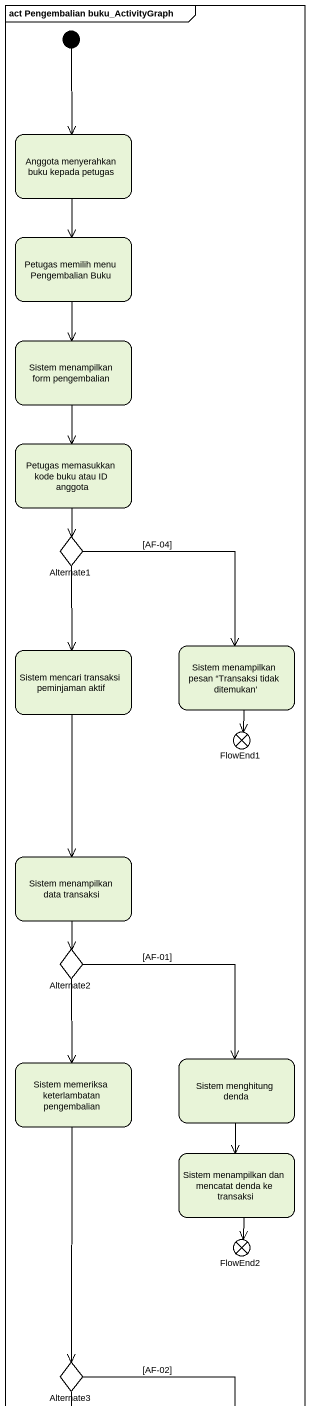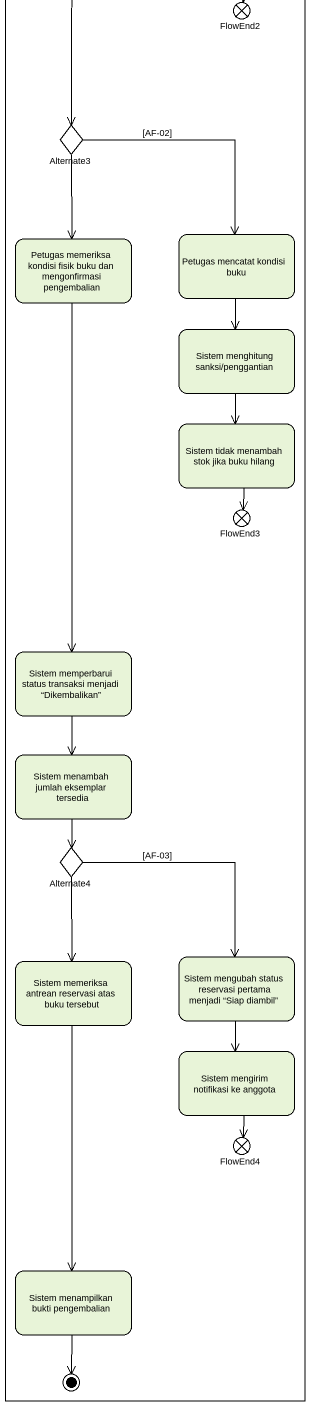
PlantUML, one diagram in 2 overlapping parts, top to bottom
@startuml
mainframe act Pengembalian buku_ActivityGraph
hide empty description
state "Anggota menyerahkan buku kepada petugas" as Anggota_menyerahkan_buku
state "Petugas memilih menu Pengembalian Buku" as Petugas_memilih_menu
state "Sistem menampilkan form pengembalian" as Sistem_menampilkan_form
state "Petugas memasukkan kode buku atau ID anggota" as Petugas_memasukkan_kode
state Alternate1 <<choice>>
state "Sistem mencari transaksi peminjaman aktif" as Sistem_mencari_transaksi
state "Sistem menampilkan pesan “Transaksi tidak ditemukan'" as Sistem_menampilkan_pesan
state FlowEnd1 <<end>>
state "Sistem menampilkan data transaksi" as Sistem_menampilkan_data
state Alternate2 <<choice>>
state "Sistem memeriksa keterlambatan pengembalian" as Sistem_memeriksa
state "Sistem menghitung denda" as Sistem_menghitung_denda
state "Sistem menampilkan dan mencatat denda ke transaksi" as Sistem_menampilkan_dan
state FlowEnd2 <<end>>
state Alternate3 <<choice>>
state "Petugas mencatat kondisi buku" as Petugas_mencatat_kondisi
state "Petugas memeriksa kondisi fisik buku dan mengonfirmasi pengembalian" as Petugas_memeriksa_kondisi
state "Sistem menghitung sanksi/penggantian" as Sistem_menghitung_sanksi
state "Sistem tidak menambah stok jika buku hilang" as Sistem_tidak_menambah_stok
state FlowEnd3 <<end>>
state "Sistem memperbarui status transaksi menjadi “Dikembalikan”" as Sistem_memperbarui_status
state "Sistem menambah jumlah eksemplar tersedia" as Sistem_menambah_jumlah
state Alternate4 <<choice>>
state "Sistem memeriksa antrean reservasi atas buku tersebut" as Sistem_memeriksa_antrean
state "Sistem mengubah status reservasi pertama menjadi “Siap diambil”" as Sistem_mengubah_status
state "Sistem mengirim notifikasi ke anggota" as Sistem_mengirim_notifikasi
state FlowEnd4 <<end>>
state "Sistem menampilkan bukti pengembalian" as Sistem_menampilkan_bukti
[*] --> Anggota_menyerahkan_buku
Anggota_menyerahkan_buku --> Petugas_memilih_menu
Petugas_memilih_menu --> Sistem_menampilkan_form
Sistem_menampilkan_form --> Petugas_memasukkan_kode
Petugas_memasukkan_kode --> Alternate1
Alternate1 --> Sistem_mencari_transaksi
Alternate1 --> Sistem_menampilkan_pesan : [AF-04]
Sistem_mencari_transaksi --> Sistem_menampilkan_data
Sistem_menampilkan_pesan --> FlowEnd1
Sistem_menampilkan_data --> Alternate2
Alternate2 --> Sistem_memeriksa
Alternate2 --> Sistem_menghitung_denda : [AF-01]
Sistem_memeriksa --> Alternate3
Sistem_menghitung_denda --> Sistem_menampilkan_dan
Sistem_menampilkan_dan --> FlowEnd2
Alternate3 --> Petugas_mencatat_kondisi : [AF-02]
Alternate3 --> Petugas_memeriksa_kondisi
Petugas_mencatat_kondisi --> Sistem_menghitung_sanksi
Petugas_memeriksa_kondisi --> Sistem_memperbarui_status
Sistem_menghitung_sanksi --> Sistem_tidak_menambah_stok
Sistem_tidak_menambah_stok --> FlowEnd3
Sistem_memperbarui_status --> Sistem_menambah_jumlah
Sistem_menambah_jumlah --> Alternate4
Alternate4 --> Sistem_memeriksa_antrean
Alternate4 --> Sistem_mengubah_status : [AF-03]
Sistem_memeriksa_antrean --> Sistem_menampilkan_bukti
Sistem_mengubah_status --> Sistem_mengirim_notifikasi
Sistem_mengirim_notifikasi --> FlowEnd4
Sistem_menampilkan_bukti --> [*]
@enduml
